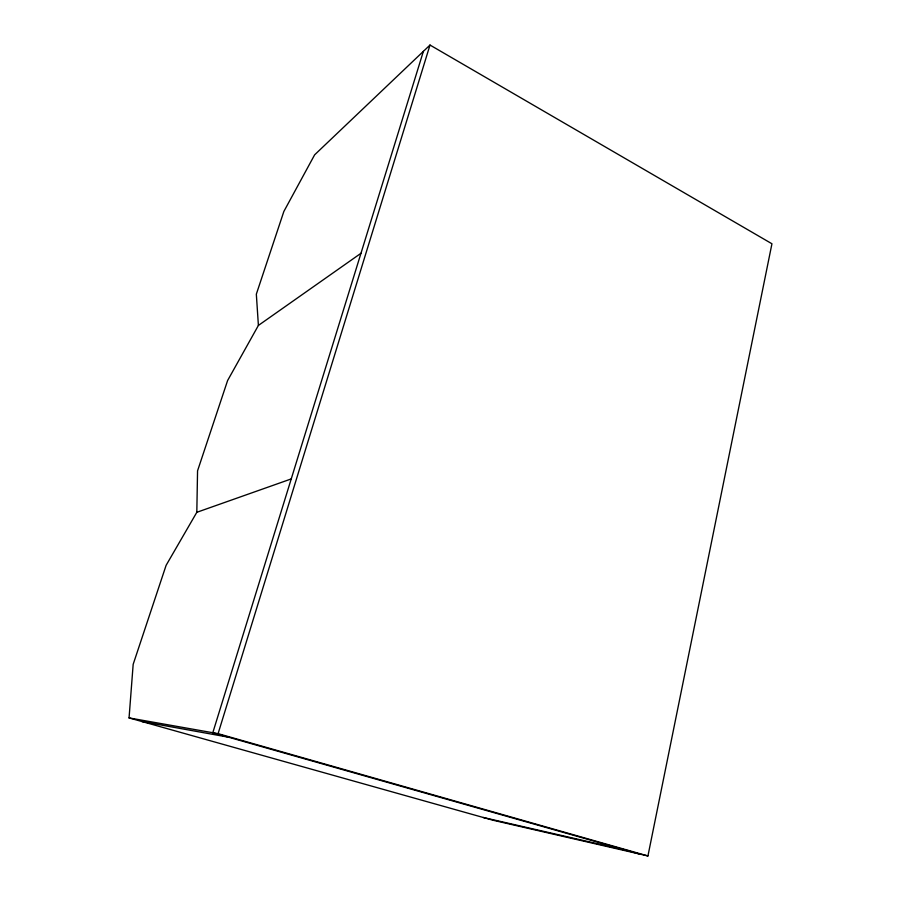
<?xml version="1.0" encoding="UTF-8"?>
<svg xmlns="http://www.w3.org/2000/svg" width="901" height="901" viewBox="0 0 901 901"><rect width="100%" height="100%" fill="white"/><g stroke="black" fill="none" stroke-linecap="round" stroke-linejoin="round"><path stroke-width="1.35" d="M258.396 325.43L256.334 294.165L283.849 211.476L314.618 154.848L430.002 45.05L771.943 243.766L647.932 855.95L493.129 820.259L129.057 717.917L133.168 664.341L166.111 565.332L196.812 512.309L197.556 470.829L227.604 380.537L258.396 325.43L360.974 253.282M423.38 51.357L212.805 732.727L639.046 853.9M129.057 717.917L218.087 733.662L430.002 45.05M196.812 512.309L291.237 478.927M142.054 721.577L228.494 737.187M483.184 817.466L627.738 850.69M218.087 733.662L647.932 855.95"/></g></svg>
